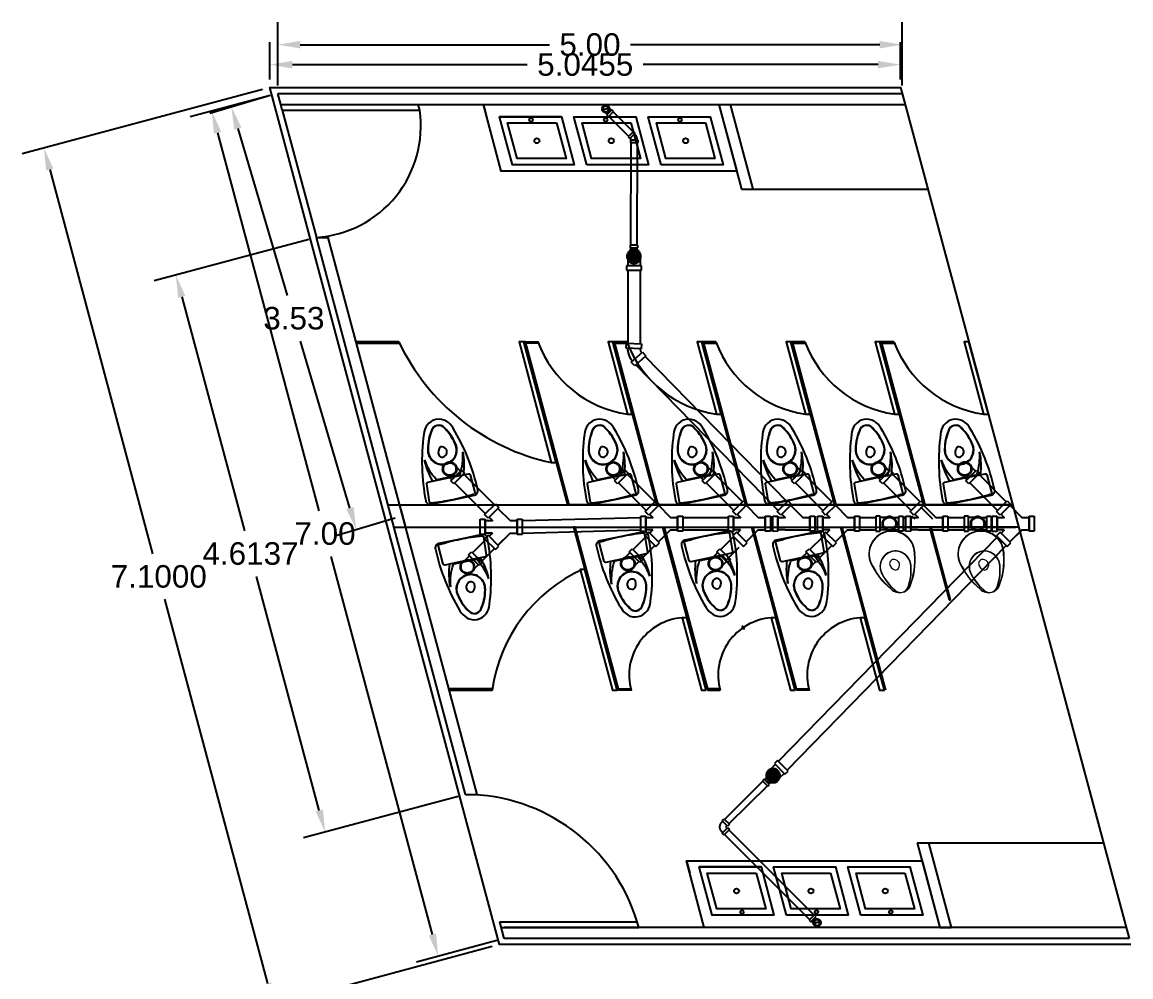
# Model space of a CAD drawing. Header units: millimetres. Extents: x 1263 to 1705, y 1248 to 1444.
# Drawn here: x 1451.05 to 1459.91, y 1251.91 to 1259.55 of the extents above; entities that cross this region are included whole.
import ezdxf
from ezdxf.lldxf.tags import DXFTag

# ---------------------------------------------------------------- set-up
doc = ezdxf.new("R2010")
doc.units = ezdxf.units.MM
doc.header["$PDMODE"] = 34
doc.linetypes.add('CENTER', pattern=[2, 1.25, -0.25, 0.25, -0.25])
doc.layers.add('MOVILIARIO SANITARIO', color=142, linetype='Continuous', lineweight=0)
doc.layers.add('POZO PLUVIAL', color=181, linetype='Continuous', lineweight=30)
for name, color, linetype in [('MUEBLES', 43, 'Continuous'), ('PUERTAS', 2, 'Continuous'), ('sanitario', 3, 'Continuous')]:
    doc.layers.add(name, color=color, linetype=linetype)
doc.styles.get("Standard").update_dxf_attribs({"font": 'arial.ttf'})
tags = doc.linetypes.add('ARRAY BASE$0$CACHE', pattern=[0.24, 0.12, -0.12]).pattern_tags.tags
tags[6:7] = [DXFTag(74, 4), DXFTag(75, 0), DXFTag(340, '0'), DXFTag(46, 1.0), DXFTag(50, 0.0), DXFTag(44, 0.0), DXFTag(45, 0.0)]
tags[4:5] = [DXFTag(74, 4), DXFTag(75, 0), DXFTag(340, '0'), DXFTag(46, 1.0), DXFTag(50, 0.0), DXFTag(44, 0.0), DXFTag(45, 0.0)]
doc.dimstyles.get("Standard").update_dxf_attribs({"dimtxt": 0.18, "dimasz": 0.18, "dimexe": 0.18, "dimexo": 0.0625, "dimgap": 0.09, "dimtad": 0, "dimtih": 1, "dimtoh": 1, "dimdec": 4, "dimzin": 0, "dimdsep": 46, "dimtxsty": 'Standard', "dimcen": 0.09, "dimadec": 0, "dimazin": 0, "dimtfac": 1, "dimtdec": 4, "dimtofl": 0, "dimtmove": 0, "dimatfit": 3, "dimfxl": 1, "dimtolj": 1, "dimtzin": 0, "dimarcsym": 0})

# ---------------------------------------------------------------- blocks, each defined once
blk = doc.blocks.new('*D230')
at = {"color": 0, "lineweight": -2, "transparency": 16777216}
for p, q in [((1453.09, 1259.0417), (1453.09, 1259.5487)), ((1458.0855, 1259.0417), (1458.0855, 1259.5487)), ((1453.27, 1259.3687), (1455.2643, 1259.3687)), ((1457.9055, 1259.3687), (1455.9112, 1259.3687))]:
    blk.add_line(p, q, dxfattribs=at)
at = {"color": 0, "transparency": 16777216}
for points in [[(1453.27, 1259.3987), (1453.27, 1259.3387), (1453.09, 1259.3687)], [(1457.9055, 1259.3987), (1457.9055, 1259.3387), (1458.0855, 1259.3687)]]:
    blk.add_solid(points, dxfattribs=at)
at = {"layer": 'Defpoints', "color": 0, "transparency": 16777216}
for p in [(1458.0855, 1259.3687), (1453.09, 1258.9792), (1458.0855, 1258.9792)]:
    blk.add_point(p, dxfattribs=at)
at = {"color": 0, "transparency": 16777216, "insert": (1455.5877, 1259.3687), "char_height": 0.18, "attachment_point": 5}
blk.add_mtext('\\A1;5.00', dxfattribs=at)
blk = doc.blocks.new('*D231')
at = {"color": 0, "lineweight": -2, "transparency": 16777216}
for p, q in [((1453.0296, 1258.963), (1452.3883, 1258.7912)), ((1452.6088, 1258.6639), (1453.4193, 1255.6389)), ((1454.3273, 1252.2501), (1453.5168, 1255.2751)), ((1454.8414, 1252.2015), (1454.2, 1252.0297))]:
    blk.add_line(p, q, dxfattribs=at)
at = {"color": 0, "transparency": 16777216}
for points in [[(1452.6377, 1258.6717), (1452.5798, 1258.6561), (1452.5622, 1258.8378)], [(1454.3563, 1252.2579), (1454.2983, 1252.2424), (1454.3739, 1252.0763)]]:
    blk.add_solid(points, dxfattribs=at)
at = {"layer": 'Defpoints', "color": 0, "transparency": 16777216}
for p in [(1453.09, 1258.9792), (1454.9017, 1252.2177), (1454.3739, 1252.0763)]:
    blk.add_point(p, dxfattribs=at)
at = {"color": 0, "transparency": 16777216, "insert": (1453.468, 1255.457), "char_height": 0.18, "attachment_point": 5}
blk.add_mtext('\\A1;7.00', dxfattribs=at)
blk = doc.blocks.new('*D232')
at = {"color": 0, "lineweight": -2, "transparency": 16777216}
for p, q in [((1453.0301, 1258.9615), (1452.5468, 1258.8187)), ((1452.7704, 1258.697), (1453.1651, 1257.3613)), ((1453.6674, 1255.6615), (1453.2727, 1256.9973)), ((1454.0291, 1255.5807), (1453.5458, 1255.4379))]:
    blk.add_line(p, q, dxfattribs=at)
at = {"color": 0, "transparency": 16777216}
for points in [[(1452.7992, 1258.7055), (1452.7416, 1258.6885), (1452.7194, 1258.8697)], [(1453.6962, 1255.67), (1453.6386, 1255.653), (1453.7184, 1255.4889)]]:
    blk.add_solid(points, dxfattribs=at)
at = {"layer": 'Defpoints', "color": 0, "transparency": 16777216}
for p in [(1453.09, 1258.9792), (1454.089, 1255.5984), (1453.7184, 1255.4889)]:
    blk.add_point(p, dxfattribs=at)
at = {"color": 0, "transparency": 16777216, "insert": (1453.2189, 1257.1793), "char_height": 0.18, "attachment_point": 5}
blk.add_mtext('\\A1;3.53', dxfattribs=at)
blk = doc.blocks.new('*D229')
at = {"color": 0, "lineweight": -2, "transparency": 16777216}
for p, q in [((1453.0271, 1259.09), (1453.0271, 1259.389)), ((1458.0725, 1259.09), (1458.0725, 1259.389)), ((1453.2071, 1259.209), (1455.0855, 1259.209)), ((1457.8925, 1259.209), (1456.0141, 1259.209))]:
    blk.add_line(p, q, dxfattribs=at)
at = {"color": 0, "transparency": 16777216}
for points in [[(1453.2071, 1259.239), (1453.2071, 1259.179), (1453.0271, 1259.209)], [(1457.8925, 1259.239), (1457.8925, 1259.179), (1458.0725, 1259.209)]]:
    blk.add_solid(points, dxfattribs=at)
at = {"layer": 'Defpoints', "color": 0, "transparency": 16777216}
for p in [(1458.0725, 1259.209), (1453.0271, 1259.0275), (1458.0725, 1259.0275)]:
    blk.add_point(p, dxfattribs=at)
at = {"color": 0, "transparency": 16777216, "insert": (1455.5498, 1259.209), "char_height": 0.18, "attachment_point": 5}
blk.add_mtext('\\A1;5.0455', dxfattribs=at)
blk = doc.blocks.new('*D223')
at = {"color": 0, "lineweight": -2, "transparency": 16777216}
for p, q in [((1452.9667, 1259.0113), (1451.0452, 1258.4964)), ((1451.2656, 1258.3692), (1452.0891, 1255.2959)), ((1453.01, 1251.8588), (1452.1866, 1254.9321)), ((1454.8043, 1252.1532), (1452.8828, 1251.6384))]:
    blk.add_line(p, q, dxfattribs=at)
at = {"color": 0, "transparency": 16777216}
for points in [[(1451.2946, 1258.3769), (1451.2366, 1258.3614), (1451.219, 1258.543)], [(1453.039, 1251.8666), (1452.9811, 1251.851), (1453.0566, 1251.6849)]]:
    blk.add_solid(points, dxfattribs=at)
at = {"layer": 'Defpoints', "color": 0, "transparency": 16777216}
for p in [(1453.0271, 1259.0275), (1454.8647, 1252.1694), (1453.0566, 1251.6849)]:
    blk.add_point(p, dxfattribs=at)
at = {"color": 0, "transparency": 16777216, "insert": (1452.1378, 1255.114), "char_height": 0.18, "attachment_point": 5}
blk.add_mtext('\\A1;7.1000', dxfattribs=at)
blk = doc.blocks.new('*D224')
at = {"color": 0, "lineweight": -2, "transparency": 16777216}
for p, q in [((1453.3384, 1257.8105), (1452.101, 1257.4789)), ((1452.3214, 1257.3516), (1452.8231, 1255.4792)), ((1453.4223, 1253.2429), (1452.9206, 1255.1153)), ((1454.5325, 1253.354), (1453.2951, 1253.0225))]:
    blk.add_line(p, q, dxfattribs=at)
at = {"color": 0, "transparency": 16777216}
for points in [[(1452.3504, 1257.3594), (1452.2924, 1257.3439), (1452.2748, 1257.5255)], [(1453.4513, 1253.2507), (1453.3934, 1253.2352), (1453.4689, 1253.0691)]]:
    blk.add_solid(points, dxfattribs=at)
at = {"layer": 'Defpoints', "color": 0, "transparency": 16777216}
for p in [(1453.3988, 1257.8267), (1454.5929, 1253.3702), (1453.4689, 1253.0691)]:
    blk.add_point(p, dxfattribs=at)
at = {"color": 0, "transparency": 16777216, "insert": (1452.8719, 1255.2973), "char_height": 0.18, "attachment_point": 5}
blk.add_mtext('\\A1;4.6137', dxfattribs=at)
blk = doc.blocks.new('codo 90 100mm sup')
at = {"linetype": 'CENTER'}
blk.add_lwpolyline([(0.01, -0.035), (-0.11, -0.035), (-0.11, 0), (0.01, 0)], close=True, dxfattribs=at)
for points in [[(-0.1, -0.0834), (-0.1, -0.035)], [(0, -0.0834), (0, -0.035)]]:
    blk.add_lwpolyline(points, dxfattribs=at)
for radius in [0.0561, 0.0506]:
    blk.add_circle((-0.05, -0.1088), radius, dxfattribs=at)
blk = doc.blocks.new('yee 4pulg')
blk.add_line((1462.3642, 1254.2029), (1462.3384, 1254.1771))
at = {"linetype": 'CENTER'}
for points in [[(1462.3881, 1254.4356), (1462.4168, 1254.407), (1462.3308, 1254.3211), (1462.3022, 1254.3498)], [(1462.2671, 1254.3128), (1462.3076, 1254.3128), (1462.3077, 1254.1913), (1462.2672, 1254.1913)], [(1462.5623, 1254.3131), (1462.6028, 1254.3131), (1462.6029, 1254.1916), (1462.5624, 1254.1916)], [(1462.3881, 1254.0702), (1462.4168, 1254.0988), (1462.3308, 1254.1847), (1462.3022, 1254.1561)]]:
    blk.add_lwpolyline(points, close=True, dxfattribs=at)
for points in [[(1462.3642, 1254.2029), (1462.3077, 1254.2029), (1462.3076, 1254.3029), (1462.3642, 1254.3029), (1462.3384, 1254.3287)], [(1462.4092, 1254.3994), (1462.5057, 1254.3029), (1462.5623, 1254.3029), (1462.5624, 1254.2029)], [(1462.4092, 1254.1064), (1462.5057, 1254.2029), (1462.5632, 1254.2029)]]:
    blk.add_lwpolyline(points)
for points in [[(1462.3384, 1254.3287), (1462.3642, 1254.3029)], [(1462.4092, 1254.3994), (1462.5057, 1254.3029)], [(1462.3387, 1254.1768), (1462.3648, 1254.2029)], [(1462.4094, 1254.1061), (1462.5062, 1254.2029)]]:
    blk.add_lwpolyline(points, dxfattribs=at)
blk = doc.blocks.new('yee 45º')
at = {"linetype": 'CENTER'}
for points in [[(1458.2098, 1255.7073), (1458.2384, 1255.6787), (1458.1524, 1255.5928), (1458.1238, 1255.6214)], [(1458.0887, 1255.5844), (1458.1292, 1255.5845), (1458.1293, 1255.463), (1458.0888, 1255.4629)], [(1458.3839, 1255.5847), (1458.4244, 1255.5848), (1458.4246, 1255.4633), (1458.3841, 1255.4632)]]:
    blk.add_lwpolyline(points, close=True, dxfattribs=at)
for points in [[(1458.2308, 1255.6711), (1458.3273, 1255.5746), (1458.3839, 1255.5746), (1458.384, 1255.4746)], [(1458.1859, 1255.4746), (1458.1293, 1255.4746), (1458.1292, 1255.5746), (1458.1859, 1255.5746), (1458.16, 1255.6004)], [(1458.1859, 1255.4746), (1458.3273, 1255.4746), (1458.3848, 1255.4746)]]:
    blk.add_lwpolyline(points)
blk = doc.blocks.new('tee arriba 4 pulg')
at = {"linetype": 'CENTER'}
for points in [[(1461.7815, 1253.4296), (1461.6615, 1253.4296), (1461.6615, 1253.4646), (1461.7815, 1253.4646)], [(1461.7815, 1253.282), (1461.6615, 1253.282), (1461.6615, 1253.247), (1461.7815, 1253.247)]]:
    blk.add_lwpolyline(points, close=True, dxfattribs=at)
for points in [[(1461.6715, 1253.3813), (1461.6715, 1253.4296)], [(1461.7715, 1253.3813), (1461.7715, 1253.4296)], [(1461.6715, 1253.3304), (1461.6715, 1253.282)], [(1461.7715, 1253.3304), (1461.7715, 1253.282)]]:
    blk.add_lwpolyline(points, dxfattribs=at)
for radius in [0.0561, 0.0506]:
    blk.add_circle((1461.7215, 1253.3558), radius, dxfattribs=at)
for start, end in [(153.04172, 206.96029), (333.04787, 26.95414)]:
    blk.add_arc((1461.7215, 1253.3558), 0.0561, start, end, dxfattribs=at)
blk = doc.blocks.new('coladera 100mm')
at = {"color": 7}
for p, q in [((149.8309, 499.9539), (149.829, 499.9152)), ((149.8309, 499.9539), (149.829, 499.9152)), ((149.8414, 499.9653), (149.8384, 499.9029)), ((149.8414, 499.9653), (149.8384, 499.9029)), ((149.8517, 499.9707), (149.8481, 499.8966)), ((149.8517, 499.9707), (149.8481, 499.8966)), ((149.8618, 499.9728), (149.858, 499.8935)), ((149.8618, 499.9728), (149.858, 499.8935)), ((149.8718, 499.9723), (149.868, 499.893)), ((149.8718, 499.9723), (149.868, 499.893)), ((149.8817, 499.9692), (149.8781, 499.8951)), ((149.8817, 499.9692), (149.8781, 499.8951)), ((149.8914, 499.9629), (149.8884, 499.9005)), ((149.8914, 499.9629), (149.8884, 499.9005)), ((149.9008, 499.9506), (149.8989, 499.9119)), ((149.9008, 499.9506), (149.8989, 499.9119))]:
    blk.add_line(p, q, dxfattribs=at)
at = {"linetype": 'CENTER'}
for points in [[(149.8917, 499.9824), (149.9399, 499.9826)], [(149.8889, 499.8824), (149.9404, 499.8826)]]:
    blk.add_lwpolyline(points, dxfattribs=at)
blk.add_lwpolyline([(149.9748, 499.9929), (149.9754, 499.8729), (149.9404, 499.8727), (149.9398, 499.9927)], close=True, dxfattribs=at)
for radius in [0.0561, 0.0506]:
    blk.add_circle((149.8649, 499.9331), radius, dxfattribs=at)
blk.add_circle((149.8649, 499.9329), 0.05)
at = {"color": 7}
for radius in [0.05, 0.045]:
    blk.add_circle((149.8649, 499.9329), radius, dxfattribs=at)
at = {"color": 9}
blk.add_circle((149.8649, 499.9329), 0.045, dxfattribs=at)
at = {"color": 7}
for start, end in [(148.28834, 206.19839), (148.28834, 206.19839), (328.28834, 26.19839), (328.28834, 26.19839)]:
    blk.add_arc((149.8649, 499.9329), 0.04, start, end, dxfattribs=at)
blk = doc.blocks.new('codo 45 4 pulg')
at = {"linetype": 'CENTER'}
for points in [[(1462.54, 1253.0619), (1462.4201, 1253.0677), (1462.422, 1253.1076), (1462.5419, 1253.1019)], [(1462.5764, 1253.0056), (1462.4876, 1252.9249), (1462.4607, 1252.9545), (1462.5496, 1253.0352)]]:
    blk.add_lwpolyline(points, close=True, dxfattribs=at)
for radius, start, end in [(0.1964, 183.08887, 216.39981), (0.0975, 189.08533, 210.40537)]:
    blk.add_arc((1462.6262, 1253.0778), radius, start, end, dxfattribs=at)
blk = doc.blocks.new('codo 45 50mm')
at = {"linetype": 'CENTER', "elevation": 0}
for points in [[(1456.1886, 1258.0518), (1456.2311, 1258.0941), (1456.217, 1258.1083), (1456.1745, 1258.0659)], [(1456.194, 1258.0186), (1456.254, 1258.0185), (1456.254, 1258.0385), (1456.194, 1258.0386)]]:
    blk.add_lwpolyline(points, close=True, dxfattribs=at)
at = {"linetype": 'CENTER'}
for radius, start, end in [(0.0487, 11.73907, 33.05912), (0.0982, 5.74464, 39.05558)]:
    blk.add_arc((1456.1513, 1258.0287), radius, start, end, dxfattribs=at)
blk = doc.blocks.new('codo 90 50mm')
at = {"linetype": 'CENTER'}
blk.add_lwpolyline([(1457.4522, 1253.0928), (1457.4419, 1253.0825, 0.414214), (1457.4419, 1253.0118), (1457.4522, 1253.0015)], format="xyb", dxfattribs=at)
for points in [[(1457.4487, 1253.0963), (1457.4628, 1253.1104), (1457.5053, 1253.068), (1457.4911, 1253.0539)], [(1457.4911, 1253.0404), (1457.5053, 1253.0262), (1457.4628, 1252.9838), (1457.4487, 1252.9979)]]:
    blk.add_lwpolyline(points, close=True, dxfattribs=at)
for points in [[(1457.4773, 1253.0471), (1457.4876, 1253.0574)], [(1457.4876, 1253.0368), (1457.4773, 1253.0471)]]:
    blk.add_lwpolyline(points, dxfattribs=at)

msp = doc.modelspace()

# ---------------------------------------------------------------- linework, layer by layer
for p, q in [((1453.11411, 1258.88918), (1453.09, 1258.97918)), ((1453.09, 1258.97918), (1458.08548, 1258.97918)), ((1453.11411, 1258.88918), (1458.10966, 1258.88918)), ((1453.11411, 1258.88918), (1454.21411, 1258.88918)), ((1453.12617, 1258.84418), (1453.11411, 1258.88918)), ((1454.22617, 1258.84418), (1454.21411, 1258.88918)), ((1456.61958, 1258.88918), (1456.80117, 1258.21315)), ((1456.70958, 1258.88918), (1456.89117, 1258.21315)), ((1453.12617, 1258.84418), (1454.22617, 1258.84418)), ((1453.12617, 1258.84418), (1453.39881, 1257.82667)), ((1456.80117, 1258.21315), (1456.89117, 1258.21315)), ((1456.89117, 1258.21315), (1458.29125, 1258.21315)), ((1454.59291, 1253.37022), (1453.39881, 1257.82667)), ((1453.39881, 1257.82667), (1453.49199, 1257.82667)), ((1454.68609, 1253.37022), (1453.49199, 1257.82667)), ((1454.0584, 1256.99244), (1453.71552, 1256.99244)), ((1454.06169, 1256.98018), (1454.0584, 1256.99244)), ((1455.01993, 1256.99244), (1455.27796, 1256.02631)), ((1455.0584, 1256.99244), (1455.40868, 1255.68844)), ((1455.42051, 1255.68844), (1455.0711, 1256.99244)), ((1455.77055, 1256.99244), (1456.12083, 1255.68844)), ((1455.78325, 1256.99244), (1455.77055, 1256.99244)), ((1455.88325, 1256.99244), (1455.78325, 1256.99244)), ((1456.13266, 1255.68844), (1455.78325, 1256.99244)), ((1455.78325, 1256.99244), (1455.78654, 1256.98018)), ((1455.88325, 1256.99244), (1455.88654, 1256.98018)), ((1456.4827, 1256.99244), (1456.83298, 1255.68844)), ((1456.4954, 1256.99244), (1456.4827, 1256.99244)), ((1456.5954, 1256.99244), (1456.4954, 1256.99244)), ((1456.84481, 1255.68844), (1456.4954, 1256.99244)), ((1456.4954, 1256.99244), (1456.49869, 1256.98018)), ((1456.5954, 1256.99244), (1456.59869, 1256.98018)), ((1457.19485, 1256.99244), (1457.54513, 1255.68844)), ((1457.20755, 1256.99244), (1457.19485, 1256.99244)), ((1457.30755, 1256.99244), (1457.20755, 1256.99244)), ((1457.55696, 1255.68844), (1457.20755, 1256.99244)), ((1457.20755, 1256.99244), (1457.21084, 1256.98018)), ((1457.30755, 1256.99244), (1457.31084, 1256.98018)), ((1457.907, 1256.99244), (1458.25728, 1255.68844)), ((1457.9197, 1256.99244), (1457.907, 1256.99244)), ((1458.0197, 1256.99244), (1457.9197, 1256.99244)), ((1458.26911, 1255.68844), (1457.9197, 1256.99244)), ((1457.9197, 1256.99244), (1457.92299, 1256.98018)), ((1458.0197, 1256.99244), (1458.02299, 1256.98018)), ((1453.7188, 1256.98018), (1454.06169, 1256.98018)), ((1455.78654, 1256.98018), (1455.88654, 1256.98018)), ((1456.49869, 1256.98018), (1456.59869, 1256.98018)), ((1457.21084, 1256.98018), (1457.31084, 1256.98018)), ((1457.92299, 1256.98018), (1458.02299, 1256.98018)), ((1453.97175, 1255.68844), (1458.96943, 1255.68844)), ((1454.06492, 1255.68844), (1454.11315, 1255.50844)), ((1456.12083, 1255.68844), (1455.40868, 1255.68844)), ((1456.83298, 1255.68844), (1456.12083, 1255.68844)), ((1457.54513, 1255.68844), (1456.83298, 1255.68844)), ((1458.25728, 1255.68844), (1457.54513, 1255.68844)), ((1458.96943, 1255.68844), (1458.25728, 1255.68844)), ((1454.01998, 1255.50844), (1458.99361, 1255.50844)), ((1456.16819, 1255.50844), (1456.51846, 1254.20444)), ((1456.88034, 1255.50844), (1457.23061, 1254.20444)), ((1457.24244, 1254.20444), (1456.89304, 1255.50844)), ((1457.59249, 1255.50844), (1457.94276, 1254.20444)), ((1457.95459, 1254.20444), (1457.60519, 1255.50844)), ((1459.01778, 1255.50844), (1458.01778, 1255.50844)), ((1458.30464, 1255.50844), (1458.46029, 1254.92899)), ((1458.4726, 1254.92899), (1458.31734, 1255.50844)), ((1458.46029, 1254.92899), (1458.4726, 1254.92899)), ((1456.62701, 1254.21671), (1456.52701, 1254.21671)), ((1454.59291, 1253.37022), (1454.68609, 1253.37022)), ((1458.20588, 1252.98374), (1458.38748, 1252.3077)), ((1458.20588, 1252.98374), (1458.29588, 1252.98374)), ((1458.29588, 1252.98374), (1458.47748, 1252.3077)), ((1458.29588, 1252.98374), (1459.69596, 1252.98374)), ((1456.35977, 1252.83896), (1456.37271, 1252.79067)), ((1454.90173, 1252.2177), (1454.86556, 1252.3527)), ((1454.86556, 1252.3527), (1455.96556, 1252.3527)), ((1454.87761, 1252.3077), (1454.86556, 1252.3527)), ((1454.87761, 1252.3077), (1455.97761, 1252.3077)), ((1459.87755, 1252.3077), (1454.90173, 1252.3077)), ((1455.97761, 1252.3077), (1455.96556, 1252.3527)), ((1458.38748, 1252.3077), (1458.47748, 1252.3077)), ((1459.90173, 1252.2177), (1454.90173, 1252.2177))]:
    msp.add_line(p, q)
at = {"color": 240, "linetype": 'ARRAY BASE$0$CACHE', "true_color": 0xed1f24}
msp.add_lwpolyline([(1459.91467, 1252.16941), (1454.86467, 1252.16941), (1454.85173, 1252.2177), (1453.02706, 1259.02748), (1458.07251, 1259.02748), (1458.08548, 1258.97918), (1459.90173, 1252.2177)], dxfattribs=at)
for points in [[(1454.73458, 1258.88918), (1456.61958, 1258.88918), (1456.76228, 1258.35793), (1454.87693, 1258.35793), (1454.73458, 1258.88918), (1454.76046, 1258.79259)], [(1455.35899, 1258.79259), (1454.86399, 1258.79259), (1455.35899, 1258.79259), (1455.46206, 1258.40793), (1454.96706, 1258.40793), (1454.86399, 1258.79259)], [(1455.31727, 1256.02668), (1455.05785, 1256.99244), (1455.01993, 1256.99244), (1455.27796, 1256.02631), (1455.31727, 1256.02668), (1455.05785, 1256.99244)], [(1455.0711, 1256.99244), (1455.1711, 1256.99244), (1455.17439, 1256.98018), (1455.07439, 1256.98018), (1455.0711, 1256.99244), (1455.0584, 1256.99244)], [(1455.92616, 1256.41315), (1455.77055, 1256.99244), (1455.73263, 1256.99244), (1455.88735, 1256.41315), (1455.92616, 1256.41315)], [(1456.63831, 1256.41315), (1456.4827, 1256.99244), (1456.44479, 1256.99244), (1456.5995, 1256.41315), (1456.63831, 1256.41315)], [(1457.35046, 1256.41315), (1457.19485, 1256.99244), (1457.15694, 1256.99244), (1457.31165, 1256.41315), (1457.35046, 1256.41315)], [(1458.06261, 1256.41315), (1457.907, 1256.99244), (1457.86909, 1256.99244), (1458.0238, 1256.41315), (1458.06261, 1256.41315)], [(1458.77476, 1256.41315), (1458.61915, 1256.99244), (1458.58124, 1256.99244), (1458.73595, 1256.41315), (1458.77476, 1256.41315)], [(1455.81814, 1254.20444), (1455.46874, 1255.50844), (1455.45604, 1255.50844), (1455.80631, 1254.20444)], [(1456.18089, 1255.50844), (1456.53029, 1254.20444), (1456.63029, 1254.20444)], [(1455.80631, 1254.20444), (1455.54689, 1255.17021), (1455.50898, 1255.17021), (1455.767, 1254.20407), (1455.80631, 1254.20444), (1455.54689, 1255.17021)], [(1456.51846, 1254.20444), (1456.36285, 1254.78374), (1456.32494, 1254.78374), (1456.47965, 1254.20444), (1456.51846, 1254.20444)], [(1457.23061, 1254.20444), (1457.07501, 1254.78374), (1457.03709, 1254.78374), (1457.1918, 1254.20444), (1457.23061, 1254.20444)], [(1457.94276, 1254.20444), (1457.78716, 1254.78374), (1457.74924, 1254.78374), (1457.90395, 1254.20444), (1457.94276, 1254.20444)], [(1454.46256, 1254.20444), (1454.80544, 1254.20444), (1454.80215, 1254.21671), (1454.45927, 1254.21671)], [(1456.35977, 1252.83896), (1458.24477, 1252.83896), (1458.38748, 1252.3077), (1456.50212, 1252.3077), (1456.35977, 1252.83896), (1456.38565, 1252.74237)], [(1456.9563, 1252.79067), (1456.4613, 1252.79067), (1456.9563, 1252.79067), (1457.05937, 1252.406), (1456.56437, 1252.406), (1456.4613, 1252.79067)]]:
    msp.add_lwpolyline(points)
at = {"color": 2}
for points in [[(1455.73042, 1258.83572, 1), (1455.71389, 1258.85489, -1)], [(1457.38806, 1252.36472, 1), (1457.40459, 1252.34555, -1)]]:
    msp.add_lwpolyline(points, format="xyb", close=True, dxfattribs=at)
for points in [[(1455.56206, 1258.40793), (1455.45899, 1258.79259), (1455.95399, 1258.79259), (1456.05706, 1258.40793)], [(1456.15706, 1258.40793), (1456.05399, 1258.79259), (1456.54899, 1258.79259), (1456.65206, 1258.40793)], [(1455.32062, 1258.74259), (1455.3969, 1258.45793), (1455.00543, 1258.45793), (1454.92915, 1258.74259)], [(1455.91562, 1258.74259), (1455.9919, 1258.45793), (1455.60043, 1258.45793), (1455.52415, 1258.74259)], [(1456.51062, 1258.74259), (1456.5869, 1258.45793), (1456.19543, 1258.45793), (1456.11915, 1258.74259)], [(1455.91485, 1254.21671), (1455.91814, 1254.20444), (1455.81814, 1254.20444), (1455.81485, 1254.21671)], [(1457.33916, 1254.21671), (1457.34244, 1254.20444), (1457.24244, 1254.20444), (1457.23916, 1254.21671)], [(1456.91793, 1252.74067), (1456.99421, 1252.456), (1456.60273, 1252.456), (1456.52646, 1252.74067)], [(1457.15937, 1252.406), (1457.0563, 1252.79067), (1457.5513, 1252.79067), (1457.65437, 1252.406)], [(1457.51293, 1252.74067), (1457.58921, 1252.456), (1457.19773, 1252.456), (1457.12146, 1252.74067)], [(1457.75437, 1252.406), (1457.6513, 1252.79067), (1458.1463, 1252.79067), (1458.24937, 1252.406)], [(1458.10793, 1252.74067), (1458.18421, 1252.456), (1457.79273, 1252.456), (1457.71646, 1252.74067)]]:
    msp.add_lwpolyline(points, close=True)
at = {"linetype": 'CENTER'}
for points in [[(1458.23078, 1255.67106), (1458.32728, 1255.57456)], [(1458.16005, 1255.60038), (1458.18586, 1255.57456)]]:
    msp.add_lwpolyline(points, dxfattribs=at)
for centre, radius in [((1455.11709, 1258.76738), 0.01463), ((1455.71209, 1258.76738), 0.01463), ((1456.30709, 1258.76738), 0.01463), ((1455.16302, 1258.60026), 0.01996), ((1455.75802, 1258.60026), 0.01996), ((1456.35302, 1258.60026), 0.01996), ((1456.76033, 1252.59833), 0.01996), ((1457.35533, 1252.59833), 0.01996), ((1457.95033, 1252.59833), 0.01996), ((1456.80407, 1252.43079), 0.01463), ((1457.39907, 1252.43079), 0.01463), ((1457.99407, 1252.43079), 0.01463)]:
    msp.add_circle(centre, radius)
at = {"color": 2}
for centre, start, end in [((1455.70539, 1258.86428), 132.142712, 312.142712), ((1455.70539, 1258.86428), 132.142712, 312.142712), ((1456.81822, 1254.71037), 132.142712, 312.142712), ((1457.41308, 1252.33616), 312.142712, 132.142712)]:
    msp.add_arc(centre, 0.01266, start, end, dxfattribs=at)
for centre, radius, start, end in [((1453.34021, 1258.71944), 0.8947, 273.755401, 8.014628), ((1455.64528, 1257.74277), 1.75533, 205.306338, 257.921097), ((1456.01446, 1257.30275), 0.89863, 200.200469, 261.868236), ((1456.72661, 1257.30275), 0.89863, 200.200469, 261.868236), ((1457.43876, 1257.30275), 0.89863, 200.200469, 261.868236), ((1458.15091, 1257.30275), 0.89863, 200.200469, 261.868236), ((1458.86306, 1257.30275), 0.89863, 200.200469, 261.868236), ((1456.04302, 1254.03174), 1.24957, 114.343824, 172.055551), ((1456.35889, 1254.32742), 0.45759, 94.255509, 195.589295), ((1457.07104, 1254.32742), 0.45759, 94.255509, 195.589295), ((1457.7832, 1254.32742), 0.45759, 94.255509, 195.589295), ((1454.58708, 1251.92774), 1.4425, 17.133889, 89.768216)]:
    msp.add_arc(centre, radius, start, end)
at = {"layer": 'MOVILIARIO SANITARIO', "lineweight": 0}
for centre, radius, start, end in [((1458.00315, 1255.29487), 0.18503, 106.022026, 210.878923), ((1458.00315, 1255.29487), 0.18092, 106.022026, 208.774013), ((1458.00315, 1255.29487), 0.18503, 1.165129, 106.022026), ((1458.00315, 1255.29487), 0.18092, 3.27004, 106.022026), ((1458.7153, 1255.29487), 0.18503, 106.022026, 210.878923), ((1458.7153, 1255.29487), 0.18092, 106.022026, 208.774013), ((1458.7153, 1255.29487), 0.18503, 1.165129, 106.022026), ((1458.7153, 1255.29487), 0.18092, 3.27004, 106.022026), ((1458.03202, 1255.19433), 0.12434, 106.022026, 210.878923), ((1458.03202, 1255.19433), 0.12158, 106.022026, 208.774013), ((1458.03202, 1255.19433), 0.12434, 1.165129, 106.022026), ((1458.03202, 1255.19433), 0.12158, 3.27004, 106.022026), ((1457.60855, 1255.24847), 0.57801, 341.843597, 7.78188), ((1457.61853, 1255.24847), 0.57182, 340.765868, 8.726825), ((1458.74417, 1255.19433), 0.12434, 106.022026, 210.878923), ((1458.74417, 1255.19433), 0.12158, 106.022026, 208.774013), ((1458.74417, 1255.19433), 0.12434, 1.165129, 106.022026), ((1458.74417, 1255.19433), 0.12158, 3.27004, 106.022026), ((1458.32071, 1255.24847), 0.57801, 341.843597, 7.78188), ((1458.33068, 1255.24847), 0.57182, 340.765868, 8.726825), ((1458.35379, 1255.4596), 0.57182, 203.317228, 231.278185), ((1458.36224, 1255.4649), 0.57801, 204.262172, 230.200455), ((1458.01859, 1255.21738), 0.03397, 65.262389, 178.712071), ((1458.04464, 1255.22339), 0.06024, 184.996201, 256.7181), ((1458.02244, 1255.20672), 0.04278, 281.270314, 75.98059), ((1457.76686, 1255.16315), 0.38842, 341.843597, 7.78188), ((1457.77356, 1255.16314), 0.38426, 340.765868, 8.726825), ((1459.06594, 1255.4596), 0.57182, 203.317228, 231.278185), ((1459.07439, 1255.4649), 0.57801, 204.262172, 230.200455), ((1458.73074, 1255.21738), 0.03397, 65.262389, 178.712071), ((1458.75679, 1255.22339), 0.06024, 184.996201, 256.7181), ((1458.73459, 1255.20672), 0.04278, 281.270314, 75.98059), ((1458.47901, 1255.16315), 0.38842, 341.843597, 7.78188), ((1458.48571, 1255.16314), 0.38426, 340.765868, 8.726825), ((1458.26765, 1255.30502), 0.38426, 203.317228, 231.278185), ((1458.27333, 1255.30859), 0.38842, 204.262172, 230.200455), ((1458.9798, 1255.30502), 0.38426, 203.317228, 231.278185), ((1458.98548, 1255.30859), 0.38842, 204.262172, 230.200455), ((1458.06469, 1255.08055), 0.09389, 286.022026, 352.538462), ((1458.07338, 1255.0503), 0.06309, 286.022026, 352.538462), ((1458.06469, 1255.08055), 0.09594, 286.022026, 347.688596), ((1458.77684, 1255.08055), 0.09389, 286.022026, 352.538462), ((1458.78553, 1255.0503), 0.06309, 286.022026, 352.538462), ((1458.77684, 1255.08055), 0.09594, 286.022026, 347.688596), ((1458.06469, 1255.08055), 0.09389, 219.505591, 286.022026), ((1458.06469, 1255.08055), 0.09594, 224.355457, 286.022026), ((1458.07338, 1255.0503), 0.06309, 219.505591, 286.022026), ((1458.07338, 1255.0503), 0.06447, 224.355457, 286.022026), ((1458.07338, 1255.0503), 0.06447, 286.022026, 347.688596), ((1458.77684, 1255.08055), 0.09389, 219.505591, 286.022026), ((1458.77684, 1255.08055), 0.09594, 224.355457, 286.022026), ((1458.78553, 1255.0503), 0.06309, 219.505591, 286.022026), ((1458.78553, 1255.0503), 0.06447, 224.355457, 286.022026), ((1458.78553, 1255.0503), 0.06447, 286.022026, 347.688596)]:
    msp.add_arc(centre, radius, start, end, dxfattribs=at)
at = {"layer": 'MUEBLES', "color": 7}
for points in [[(1454.49299, 1256.3009, 0.1369387), (1454.43938, 1256.35678, 0.185158), (1454.3558, 1256.37036, 0.185158), (1454.28458, 1256.32458, 0.1369387), (1454.25769, 1256.25196, 0.0826689), (1454.27399, 1255.72219, 0.4442932), (1454.31536, 1255.69195), (1454.48939, 1255.72816, -0.0255374), (1454.31617, 1255.70124, -0.3997494), (1454.30486, 1255.70996), (1454.2823, 1255.85651, -0.3989595), (1454.29077, 1255.86872), (1454.45313, 1255.90249), (1454.61548, 1255.93626, -0.3989595), (1454.62811, 1255.92845), (1454.66587, 1255.78506, -0.3997494), (1454.66343, 1255.76436, 0.4442932), (1454.68931, 1255.80858, 0.0826689)], [(1455.77924, 1256.3009, 0.1369387), (1455.72562, 1256.35678, 0.185158), (1455.64205, 1256.37036, 0.185158), (1455.57082, 1256.32458, 0.1369387), (1455.54393, 1256.25196, 0.0826689), (1455.56023, 1255.72219, 0.4442932), (1455.6016, 1255.69195), (1455.77563, 1255.72816, -0.0255374), (1455.60241, 1255.70124, -0.3997494), (1455.59111, 1255.70996), (1455.56855, 1255.85651, -0.3989595), (1455.57701, 1255.86872), (1455.73937, 1255.90249), (1455.90173, 1255.93626, -0.3989595), (1455.91436, 1255.92845), (1455.95211, 1255.78506, -0.3997494), (1455.94967, 1255.76436, 0.4442932), (1455.97555, 1255.80858, 0.0826689)], [(1456.49139, 1256.3009, 0.1369387), (1456.43777, 1256.35678, 0.185158), (1456.3542, 1256.37036, 0.185158), (1456.28297, 1256.32458, 0.1369387), (1456.25608, 1256.25196, 0.0826689), (1456.27238, 1255.72219, 0.4442932), (1456.31375, 1255.69195), (1456.48779, 1255.72816, -0.0255374), (1456.31456, 1255.70124, -0.3997494), (1456.30326, 1255.70996), (1456.2807, 1255.85651, -0.3989595), (1456.28916, 1255.86872), (1456.45152, 1255.90249), (1456.61388, 1255.93626, -0.3989595), (1456.62651, 1255.92845), (1456.66426, 1255.78506, -0.3997494), (1456.66182, 1255.76436, 0.4442932), (1456.6877, 1255.80858, 0.0826689)], [(1457.20354, 1256.3009, 0.1369387), (1457.14992, 1256.35678, 0.185158), (1457.06635, 1256.37036, 0.185158), (1456.99512, 1256.32458, 0.1369387), (1456.96823, 1256.25196, 0.0826689), (1456.98453, 1255.72219, 0.4442932), (1457.0259, 1255.69195), (1457.19994, 1255.72816, -0.0255374), (1457.02671, 1255.70124, -0.3997494), (1457.01541, 1255.70996), (1456.99285, 1255.85651, -0.3989595), (1457.00131, 1255.86872), (1457.16367, 1255.90249), (1457.32603, 1255.93626, -0.3989595), (1457.33866, 1255.92845), (1457.37641, 1255.78506, -0.3997494), (1457.37397, 1255.76436, 0.4442932), (1457.39985, 1255.80858, 0.0826689)], [(1457.91569, 1256.3009, 0.1369387), (1457.86207, 1256.35678, 0.185158), (1457.7785, 1256.37036, 0.185158), (1457.70727, 1256.32458, 0.1369387), (1457.68038, 1256.25196, 0.0826689), (1457.69668, 1255.72219, 0.4442932), (1457.73805, 1255.69195), (1457.91209, 1255.72816, -0.0255374), (1457.73886, 1255.70124, -0.3997494), (1457.72756, 1255.70996), (1457.705, 1255.85651, -0.3989595), (1457.71347, 1255.86872), (1457.87582, 1255.90249), (1458.03818, 1255.93626, -0.3989595), (1458.05081, 1255.92845), (1458.08856, 1255.78506, -0.3997494), (1458.08612, 1255.76436, 0.4442932), (1458.11201, 1255.80858, 0.0826689)], [(1458.62784, 1256.3009, 0.1369387), (1458.57422, 1256.35678, 0.185158), (1458.49065, 1256.37036, 0.185158), (1458.41942, 1256.32458, 0.1369387), (1458.39253, 1256.25196, 0.0826689), (1458.40883, 1255.72219, 0.4442932), (1458.4502, 1255.69195), (1458.62424, 1255.72816, -0.0255374), (1458.45101, 1255.70124, -0.3997494), (1458.43971, 1255.70996), (1458.41715, 1255.85651, -0.3989595), (1458.42562, 1255.86872), (1458.58797, 1255.90249), (1458.75033, 1255.93626, -0.3989595), (1458.76296, 1255.92845), (1458.80071, 1255.78506, -0.3997494), (1458.79827, 1255.76436, 0.4442932), (1458.82416, 1255.80858, 0.0826689)], [(1454.39263, 1256.1504, 0.3235787), (1454.37765, 1256.08598, 0.5398506), (1454.43073, 1256.08206, 0.8005085)], [(1455.67887, 1256.1504, 0.3235787), (1455.6639, 1256.08598, 0.5398506), (1455.71697, 1256.08206, 0.8005085)], [(1456.39102, 1256.1504, 0.3235787), (1456.37605, 1256.08598, 0.5398506), (1456.42913, 1256.08206, 0.8005085)], [(1457.10317, 1256.1504, 0.3235787), (1457.0882, 1256.08598, 0.5398506), (1457.14128, 1256.08206, 0.8005085)], [(1457.81532, 1256.1504, 0.3235787), (1457.80035, 1256.08598, 0.5398506), (1457.85343, 1256.08206, 0.8005085)], [(1458.52747, 1256.1504, 0.3235787), (1458.5125, 1256.08598, 0.5398506), (1458.56558, 1256.08206, 0.8005085)], [(1454.5478, 1254.84068, 0.1369387), (1454.60142, 1254.78481, 0.185158), (1454.68499, 1254.77123, 0.185158), (1454.75622, 1254.81701, 0.1369387), (1454.78311, 1254.88963, 0.0826689), (1454.76681, 1255.4194, 0.4442932), (1454.72544, 1255.44963), (1454.5514, 1255.41343, -0.0255374), (1454.72463, 1255.44035, -0.3997494), (1454.73593, 1255.43162), (1454.75849, 1255.28508, -0.3989595), (1454.75003, 1255.27287), (1454.58767, 1255.2391), (1454.42531, 1255.20533, -0.3989595), (1454.41268, 1255.21314), (1454.37493, 1255.35653, -0.3997494), (1454.37737, 1255.37723, 0.4442932), (1454.35149, 1255.33301, 0.0826689)], [(1455.83628, 1254.86285, 0.1369387), (1455.88989, 1254.80698, 0.185158), (1455.97347, 1254.7934, 0.185158), (1456.0447, 1254.83918, 0.1369387), (1456.07158, 1254.9118, 0.0826689), (1456.05529, 1255.44157, 0.4442932), (1456.01392, 1255.4718), (1455.83988, 1255.4356, -0.0255374), (1456.01311, 1255.46252, -0.3997494), (1456.02441, 1255.45379), (1456.04697, 1255.30724, -0.3989595), (1456.0385, 1255.29504), (1455.87614, 1255.26127), (1455.71379, 1255.22749, -0.3989595), (1455.70116, 1255.23531), (1455.6634, 1255.3787, -0.3997494), (1455.66584, 1255.3994, 0.4442932), (1455.63996, 1255.35517, 0.0826689)], [(1456.51659, 1254.86758, 0.1369387), (1456.57021, 1254.81171, 0.185158), (1456.65378, 1254.79813, 0.185158), (1456.72501, 1254.84391, 0.1369387), (1456.7519, 1254.91653, 0.0826689), (1456.7356, 1255.4463, 0.4442932), (1456.69423, 1255.47653), (1456.52019, 1255.44033, -0.0255374), (1456.69342, 1255.46725, -0.3997494), (1456.70472, 1255.45852), (1456.72728, 1255.31197, -0.3989595), (1456.71882, 1255.29977), (1456.55646, 1255.266), (1456.3941, 1255.23222, -0.3989595), (1456.38147, 1255.24004), (1456.34372, 1255.38343, -0.3997494), (1456.34616, 1255.40413, 0.4442932), (1456.32028, 1255.3599, 0.0826689)], [(1457.24726, 1254.86758, 0.1369387), (1457.30088, 1254.81171, 0.185158), (1457.38446, 1254.79813, 0.185158), (1457.45568, 1254.84391, 0.1369387), (1457.48257, 1254.91653, 0.0826689), (1457.46627, 1255.4463, 0.4442932), (1457.4249, 1255.47653), (1457.25087, 1255.44033, -0.0255374), (1457.42409, 1255.46725, -0.3997494), (1457.4354, 1255.45852), (1457.45795, 1255.31197, -0.3989595), (1457.44949, 1255.29977), (1457.28713, 1255.266), (1457.12477, 1255.23222, -0.3989595), (1457.11214, 1255.24004), (1457.07439, 1255.38343, -0.3997494), (1457.07683, 1255.40413, 0.4442932), (1457.05095, 1255.3599, 0.0826689)], [(1454.64817, 1254.99119, 0.3235787), (1454.66314, 1255.05561, 0.5398506), (1454.61006, 1255.05952, 0.8005085)], [(1455.93665, 1255.01336, 0.3235787), (1455.95162, 1255.07778, 0.5398506), (1455.89854, 1255.08169, 0.8005085)], [(1456.61696, 1255.01809, 0.3235787), (1456.63193, 1255.08251, 0.5398506), (1456.57885, 1255.08642, 0.8005085)], [(1457.34763, 1255.01809, 0.3235787), (1457.36261, 1255.08251, 0.5398506), (1457.30953, 1255.08642, 0.8005085)]]:
    msp.add_lwpolyline(points, format="xyb", close=True, dxfattribs=at)
for points in [[(1454.519, 1256.15692, 0.1226116), (1454.42418, 1256.30279, 0.2757584), (1454.36565, 1256.32304, 0.2757584), (1454.32005, 1256.28113, 0.1226116), (1454.29126, 1256.10955)], [(1454.51512, 1256.16092, 0.1136628), (1454.42624, 1256.298, 0.2986662), (1454.36591, 1256.32177, 0.2986662), (1454.32006, 1256.27591, 0.1136628), (1454.29322, 1256.11476)], [(1455.80524, 1256.15692, 0.1226116), (1455.71042, 1256.30279, 0.2757584), (1455.65189, 1256.32304, 0.2757584), (1455.60629, 1256.28113, 0.1226116), (1455.5775, 1256.10955)], [(1455.80137, 1256.16092, 0.1136628), (1455.71248, 1256.298, 0.2986662), (1455.65215, 1256.32177, 0.2986662), (1455.60631, 1256.27591, 0.1136628), (1455.57946, 1256.11476)], [(1456.51739, 1256.15692, 0.1226116), (1456.42257, 1256.30279, 0.2757584), (1456.36404, 1256.32304, 0.2757584), (1456.31844, 1256.28113, 0.1226116), (1456.28965, 1256.10955)], [(1456.51352, 1256.16092, 0.1136628), (1456.42463, 1256.298, 0.2986662), (1456.3643, 1256.32177, 0.2986662), (1456.31846, 1256.27591, 0.1136628), (1456.29161, 1256.11476)], [(1457.22954, 1256.15692, 0.1226116), (1457.13472, 1256.30279, 0.2757584), (1457.07619, 1256.32304, 0.2757584), (1457.03059, 1256.28113, 0.1226116), (1457.0018, 1256.10955)], [(1457.22567, 1256.16092, 0.1136628), (1457.13679, 1256.298, 0.2986662), (1457.07645, 1256.32177, 0.2986662), (1457.03061, 1256.27591, 0.1136628), (1457.00376, 1256.11476)], [(1457.9417, 1256.15692, 0.1226116), (1457.84687, 1256.30279, 0.2757584), (1457.78834, 1256.32304, 0.2757584), (1457.74274, 1256.28113, 0.1226116), (1457.71395, 1256.10955)], [(1457.93782, 1256.16092, 0.1136628), (1457.84894, 1256.298, 0.2986662), (1457.78861, 1256.32177, 0.2986662), (1457.74276, 1256.27591, 0.1136628), (1457.71591, 1256.11476)], [(1458.65385, 1256.15692, 0.1226116), (1458.55902, 1256.30279, 0.2757584), (1458.50049, 1256.32304, 0.2757584), (1458.45489, 1256.28113, 0.1226116), (1458.4261, 1256.10955)], [(1458.64997, 1256.16092, 0.1136628), (1458.56109, 1256.298, 0.2986662), (1458.50076, 1256.32177, 0.2986662), (1458.45491, 1256.27591, 0.1136628), (1458.42806, 1256.11476)], [(1454.56698, 1256.10954, -0.1029338), (1454.54557, 1255.9294, -0.2666236), (1454.54075, 1255.92512), (1454.45225, 1255.90672), (1454.36375, 1255.88831, -0.2666236), (1454.35763, 1255.89031, -0.1029338), (1454.26616, 1256.04696)], [(1454.2902, 1256.13273, 0.4923694), (1454.43028, 1256.01234, 0.4923694), (1454.51072, 1256.1786)], [(1454.29264, 1256.12841, 0.4810095), (1454.42975, 1256.01488, 0.4810095), (1454.51021, 1256.17367)], [(1455.85322, 1256.10954, -0.1029338), (1455.83181, 1255.9294, -0.2666236), (1455.82699, 1255.92512), (1455.73849, 1255.90672), (1455.64999, 1255.88831, -0.2666236), (1455.64387, 1255.89031, -0.1029338), (1455.5524, 1256.04696)], [(1455.57644, 1256.13273, 0.4923694), (1455.71652, 1256.01234, 0.4923694), (1455.79697, 1256.1786)], [(1455.57888, 1256.12841, 0.4810095), (1455.71599, 1256.01488, 0.4810095), (1455.79646, 1256.17367)], [(1456.56537, 1256.10954, -0.1029338), (1456.54396, 1255.9294, -0.2666236), (1456.53914, 1255.92512), (1456.45064, 1255.90672), (1456.36215, 1255.88831, -0.2666236), (1456.35602, 1255.89031, -0.1029338), (1456.26455, 1256.04696)], [(1456.28859, 1256.13273, 0.4923694), (1456.42867, 1256.01234, 0.4923694), (1456.50912, 1256.1786)], [(1456.29103, 1256.12841, 0.4810095), (1456.42814, 1256.01488, 0.4810095), (1456.50861, 1256.17367)], [(1457.27752, 1256.10954, -0.1029338), (1457.25611, 1255.9294, -0.2666236), (1457.25129, 1255.92512), (1457.16279, 1255.90672), (1457.0743, 1255.88831, -0.2666236), (1457.06817, 1255.89031, -0.1029338), (1456.9767, 1256.04696)], [(1457.00075, 1256.13273, 0.4923694), (1457.14082, 1256.01234, 0.4923694), (1457.22127, 1256.1786)], [(1457.00318, 1256.12841, 0.4810095), (1457.14029, 1256.01488, 0.4810095), (1457.22076, 1256.17367)], [(1457.98967, 1256.10954, -0.1029338), (1457.96826, 1255.9294, -0.2666236), (1457.96344, 1255.92512), (1457.87494, 1255.90672), (1457.78645, 1255.88831, -0.2666236), (1457.78032, 1255.89031, -0.1029338), (1457.68885, 1256.04696)], [(1457.7129, 1256.13273, 0.4923694), (1457.85297, 1256.01234, 0.4923694), (1457.93342, 1256.1786)], [(1457.71533, 1256.12841, 0.4810095), (1457.85244, 1256.01488, 0.4810095), (1457.93291, 1256.17367)], [(1458.70182, 1256.10954, -0.1029338), (1458.68041, 1255.9294, -0.2666236), (1458.67559, 1255.92512), (1458.58709, 1255.90672), (1458.4986, 1255.88831, -0.2666236), (1458.49247, 1255.89031, -0.1029338), (1458.401, 1256.04696)], [(1458.42505, 1256.13273, 0.4923694), (1458.56512, 1256.01234, 0.4923694), (1458.64557, 1256.1786)], [(1458.42748, 1256.12841, 0.4810095), (1458.5646, 1256.01488, 0.4810095), (1458.64506, 1256.17367)], [(1454.65898, 1255.77255, -0.0255374), (1454.48939, 1255.72816), (1454.66343, 1255.76436)], [(1455.94523, 1255.77255, -0.0255374), (1455.77563, 1255.72816), (1455.94967, 1255.76436)], [(1456.65738, 1255.77255, -0.0255374), (1456.48779, 1255.72816), (1456.66182, 1255.76436)], [(1457.36953, 1255.77255, -0.0255374), (1457.19994, 1255.72816), (1457.37397, 1255.76436)], [(1458.08168, 1255.77255, -0.0255374), (1457.91209, 1255.72816), (1458.08612, 1255.76436)], [(1458.79383, 1255.77255, -0.0255374), (1458.62424, 1255.72816), (1458.79827, 1255.76436)], [(1454.38181, 1255.36904, -0.0255374), (1454.5514, 1255.41343), (1454.37737, 1255.37723)], [(1455.67029, 1255.39121, -0.0255374), (1455.83988, 1255.4356), (1455.66584, 1255.3994)], [(1456.3506, 1255.39594, -0.0255374), (1456.52019, 1255.44033), (1456.34616, 1255.40413)], [(1457.08128, 1255.39594, -0.0255374), (1457.25087, 1255.44033), (1457.07683, 1255.40413)], [(1454.47382, 1255.03205, -0.1029338), (1454.49523, 1255.21218, -0.2666236), (1454.50005, 1255.21646), (1454.58855, 1255.23487), (1454.67704, 1255.25328, -0.2666236), (1454.68317, 1255.25128, -0.1029338), (1454.77464, 1255.09463)], [(1455.76229, 1255.05422, -0.1029338), (1455.78371, 1255.23435, -0.2666236), (1455.78853, 1255.23863), (1455.87702, 1255.25704), (1455.96552, 1255.27545, -0.2666236), (1455.97165, 1255.27345, -0.1029338), (1456.06311, 1255.11679)], [(1456.44261, 1255.05895, -0.1029338), (1456.46402, 1255.23908, -0.2666236), (1456.46884, 1255.24336), (1456.55734, 1255.26177), (1456.64583, 1255.28018, -0.2666236), (1456.65196, 1255.27818, -0.1029338), (1456.74343, 1255.12152)], [(1457.17328, 1255.05895, -0.1029338), (1457.19469, 1255.23908, -0.2666236), (1457.19951, 1255.24336), (1457.28801, 1255.26177), (1457.37651, 1255.28018, -0.2666236), (1457.38263, 1255.27818, -0.1029338), (1457.4741, 1255.12152)], [(1454.75059, 1255.00886, 0.4923694), (1454.61052, 1255.12925, 0.4923694), (1454.53007, 1254.96299)], [(1454.74816, 1255.01318, 0.4810095), (1454.61105, 1255.12671, 0.4810095), (1454.53058, 1254.96792)], [(1456.03907, 1255.03103, 0.4923694), (1455.89899, 1255.15142, 0.4923694), (1455.81855, 1254.98516)], [(1456.03663, 1255.03535, 0.4810095), (1455.89952, 1255.14888, 0.4810095), (1455.81906, 1254.99009)], [(1456.71938, 1255.03576, 0.4923694), (1456.57931, 1255.15615, 0.4923694), (1456.49886, 1254.98989)], [(1456.71695, 1255.04008, 0.4810095), (1456.57984, 1255.15361, 0.4810095), (1456.49937, 1254.99482)], [(1457.45006, 1255.03576, 0.4923694), (1457.30998, 1255.15615, 0.4923694), (1457.22953, 1254.98989)], [(1457.44762, 1255.04008, 0.4810095), (1457.31051, 1255.15361, 0.4810095), (1457.23004, 1254.99482)], [(1455.81027, 1255.00684, 0.1226116), (1455.9051, 1254.86097, 0.2757584), (1455.96362, 1254.84072, 0.2757584), (1456.00922, 1254.88263, 0.1226116), (1456.03801, 1255.05421)], [(1455.81415, 1255.00284, 0.1136628), (1455.90303, 1254.86576, 0.2986662), (1455.96336, 1254.84199, 0.2986662), (1456.00921, 1254.88785, 0.1136628), (1456.03605, 1255.049)], [(1456.49059, 1255.01157, 0.1226116), (1456.58541, 1254.8657, 0.2757584), (1456.64394, 1254.84545, 0.2757584), (1456.68954, 1254.88736, 0.1226116), (1456.71833, 1255.05894)], [(1456.49446, 1255.00757, 0.1136628), (1456.58334, 1254.87049, 0.2986662), (1456.64368, 1254.84672, 0.2986662), (1456.68952, 1254.89258, 0.1136628), (1456.71637, 1255.05373)], [(1457.22126, 1255.01157, 0.1226116), (1457.31608, 1254.8657, 0.2757584), (1457.37461, 1254.84545, 0.2757584), (1457.42021, 1254.88736, 0.1226116), (1457.449, 1255.05894)], [(1457.22513, 1255.00757, 0.1136628), (1457.31402, 1254.87049, 0.2986662), (1457.37435, 1254.84672, 0.2986662), (1457.42019, 1254.89258, 0.1136628), (1457.44704, 1255.05373)], [(1454.5218, 1254.98467, 0.1226116), (1454.61662, 1254.8388, 0.2757584), (1454.67515, 1254.81855, 0.2757584), (1454.72075, 1254.86046, 0.1226116), (1454.74954, 1255.03204)], [(1454.52567, 1254.98067, 0.1136628), (1454.61455, 1254.84359, 0.2986662), (1454.67489, 1254.81982, 0.2986662), (1454.72073, 1254.86568, 0.1136628), (1454.74758, 1255.02683)]]:
    msp.add_lwpolyline(points, format="xyb", dxfattribs=at)
for centre, start, end in [((1453.97373, 1256.002), 353.041532, 10.28725), ((1455.25998, 1256.002), 353.041532, 10.28725), ((1455.97213, 1256.002), 353.041532, 10.28725), ((1456.68428, 1256.002), 353.041532, 10.28725), ((1457.39643, 1256.002), 353.041532, 10.28725), ((1458.10858, 1256.002), 353.041532, 10.28725), ((1454.85307, 1256.18492), 193.214596, 210.460314), ((1456.13931, 1256.18492), 193.214596, 210.460314), ((1456.85147, 1256.18492), 193.214596, 210.460314), ((1457.56362, 1256.18492), 193.214596, 210.460314), ((1458.27577, 1256.18492), 193.214596, 210.460314), ((1458.98792, 1256.18492), 193.214596, 210.460314), ((1454.18772, 1254.95667), 13.214596, 30.460314), ((1456.35554, 1255.16176), 173.041532, 190.28725), ((1455.4762, 1254.97884), 13.214596, 30.460314), ((1457.03585, 1255.16649), 173.041532, 190.28725), ((1456.15651, 1254.98357), 13.214596, 30.460314), ((1457.76652, 1255.16649), 173.041532, 190.28725), ((1456.88719, 1254.98357), 13.214596, 30.460314), ((1455.06706, 1255.13959), 173.041532, 190.28725)]:
    msp.add_arc(centre, 0.60809, start, end, dxfattribs=at)
at = {"layer": 'POZO PLUVIAL', "color": 2}
for centre in [(1455.71389, 1258.85489), (1457.40459, 1252.34555)]:
    msp.add_circle(centre, 0.02532, dxfattribs=at)
at = {"layer": 'sanitario', "linetype": 'CENTER'}
for p, q in [((1455.89674, 1258.63643), (1455.73831, 1258.79509)), ((1455.93223, 1258.67179), (1455.77367, 1258.83044)), ((1455.91487, 1257.7246), (1455.91489, 1257.74408)), ((1455.96487, 1257.72456), (1455.96489, 1257.74402)), ((1456.99959, 1253.50431), (1456.98582, 1253.49055)), ((1457.03492, 1253.46892), (1457.02113, 1253.45516)), ((1456.6992, 1253.08655), (1457.38016, 1252.40535)), ((1456.66377, 1253.05112), (1457.3448, 1252.37))]:
    msp.add_line(p, q, dxfattribs=at)
at = {"layer": 'sanitario'}
for p, q in [((1455.91491, 1257.76408), (1455.91761, 1258.5855)), ((1455.96491, 1257.76402), (1455.96761, 1258.58542)), ((1455.88986, 1257.56511), (1455.88986, 1256.9811)), ((1455.98986, 1257.5646), (1455.98986, 1256.97629)), ((1457.16471, 1255.71273), (1456.02988, 1256.87365)), ((1457.09397, 1255.64204), (1455.9558, 1256.80638)), ((1456.97166, 1253.47642), (1456.66392, 1253.1707)), ((1457.00698, 1253.44103), (1456.69928, 1253.13535))]:
    msp.add_line(p, q, dxfattribs=at)
at = {"layer": 'sanitario', "linetype": 'CENTER'}
for points in [[(1455.74329, 1258.86084), (1455.75954, 1258.84458)], [(1455.74329, 1258.86084), (1455.75954, 1258.84458)], [(1455.72417, 1258.80924), (1455.70793, 1258.82549)], [(1455.72417, 1258.80924), (1455.70793, 1258.82549)], [(1454.57751, 1255.93302), (1454.82313, 1255.68736)], [(1455.88631, 1255.93331), (1456.10718, 1255.7124)], [(1456.58777, 1255.93331), (1456.80864, 1255.7124)], [(1457.30162, 1255.93331), (1457.5225, 1255.7124)], [(1458.00738, 1255.93331), (1458.22825, 1255.7124)], [(1458.69758, 1255.93331), (1458.91846, 1255.7124)], [(1454.50679, 1255.8623), (1454.7524, 1255.61668)], [(1455.81559, 1255.86259), (1456.03644, 1255.64172)], [(1456.51705, 1255.86259), (1456.73791, 1255.64172)], [(1457.2309, 1255.86259), (1457.45176, 1255.64172)], [(1457.93666, 1255.86259), (1458.15752, 1255.64172)], [(1458.62686, 1255.86259), (1458.84772, 1255.64172)], [(1454.90111, 1255.57056), (1454.90111, 1255.57057)], [(1455.04543, 1255.56222), (1455.99373, 1255.58727)], [(1456.18515, 1255.5956), (1456.18516, 1255.59561)], [(1456.3302, 1255.58726), (1456.69519, 1255.58727)], [(1456.88662, 1255.5956), (1456.88662, 1255.59561)], [(1457.60047, 1255.5956), (1457.60047, 1255.59561)], [(1457.74551, 1255.58726), (1457.87501, 1255.58726)], [(1458.09264, 1255.58727), (1458.1148, 1255.58727)], [(1458.45127, 1255.58726), (1458.58077, 1255.58727)], [(1458.7984, 1255.58726), (1458.805, 1255.58726)], [(1455.04553, 1255.46222), (1455.99383, 1255.48727)], [(1456.3303, 1255.48726), (1456.69529, 1255.48727)], [(1457.74562, 1255.48726), (1457.87502, 1255.48726)], [(1458.09264, 1255.48727), (1458.1149, 1255.48727)], [(1458.45138, 1255.48726), (1458.58078, 1255.48726)], [(1458.79839, 1255.48726), (1458.8051, 1255.48726)], [(1454.64826, 1255.30434), (1454.75129, 1255.40736)], [(1455.93231, 1255.32938), (1456.03534, 1255.43241)], [(1456.63377, 1255.32938), (1456.7368, 1255.43241)], [(1457.34763, 1255.32938), (1457.45066, 1255.43241)], [(1454.71897, 1255.23363), (1454.82278, 1255.33743)], [(1456.00302, 1255.25867), (1456.10683, 1255.36247)], [(1456.67838, 1255.24596), (1456.78219, 1255.34977)], [(1457.41833, 1255.25867), (1457.52215, 1255.36247)], [(1457.37518, 1252.3396), (1457.35894, 1252.35586)], [(1457.37518, 1252.3396), (1457.35894, 1252.35586)]]:
    msp.add_lwpolyline(points, dxfattribs=at)
for points in [[(1455.72063, 1258.8057), (1455.73477, 1258.79156), (1455.77721, 1258.83397), (1455.76307, 1258.84812)], [(1455.96969, 1257.74402), (1455.96971, 1257.76402), (1455.90971, 1257.76408), (1455.90969, 1257.74408)], [(1456.98243, 1253.49395), (1456.96827, 1253.47982), (1457.01065, 1253.43735), (1457.02481, 1253.45148)], [(1457.39784, 1252.39474), (1457.3837, 1252.40888), (1457.34126, 1252.36647), (1457.3554, 1252.35232)]]:
    msp.add_lwpolyline(points, close=True, dxfattribs=at)
at = {"layer": 'sanitario', "linetype": 'Continuous'}
for points in [[(1457.09458, 1253.63463), (1458.848, 1255.43253)], [(1457.16528, 1253.56391), (1458.91844, 1255.36213)]]:
    msp.add_lwpolyline(points, dxfattribs=at)
at = {"layer": 'sanitario', "linetype": 'CENTER'}
for centre, radius in [((1455.71389, 1258.85489), 0.03), ((1455.71389, 1258.85489), 0.03), ((1455.71389, 1258.85489), 0.02532), ((1455.71389, 1258.85489), 0.02532), ((1457.40459, 1252.34555), 0.03), ((1457.40459, 1252.34555), 0.03), ((1457.40459, 1252.34555), 0.02532), ((1457.40459, 1252.34555), 0.02532)]:
    msp.add_circle(centre, radius, dxfattribs=at)

# ---------------------------------------------------------------- block references
at = {"layer": 'PUERTAS'}
for name, p in [('codo 45 50mm', (-0.28136, 0.56688)), ('codo 45 4 pulg', (-6.54214, 3.87394)), ('yee 4pulg', (-7.5574, 1.25931)), ('yee 4pulg', (-6.27335, 1.28435)), ('yee 4pulg', (-5.57189, 1.28435)), ('yee 45º', (-1.03776, 0.01271)), ('yee 4pulg', (-4.85804, 1.28435)), ('yee 45º', (0.02611, 0.01271)), ('yee 4pulg', (-3.46208, 1.28435)), ('codo 90 50mm', (-0.80254, 0.06387))]:
    msp.add_blockref(name, p, dxfattribs=at)
at = {"layer": 'PUERTAS', "color": 1, "xscale": -1}
for p, rotation in [((1955.87261, 1407.53998), 89.9999999999716), ((997.57595, 1501.05676), 225)]:
    msp.add_blockref('coladera 100mm', p, dxfattribs=dict(at, rotation=rotation))
at = {"layer": 'PUERTAS', "color": 1}
for p, rotation in [((1454.50678, 1255.86229), 224.9999999999999), ((1455.81559, 1255.86259), 224.9999999999999), ((1456.51705, 1255.86259), 224.9999999999999), ((1457.2309, 1255.86259), 224.9999999999999), ((1457.93666, 1255.86259), 224.9999999999999), ((1458.62686, 1255.86259), 224.9999999999999), ((1454.71897, 1255.23363), 314.9999999999887), ((1456.00302, 1255.25867), 314.9999999999887), ((1456.70448, 1255.25867), 314.9999999999887), ((1457.41833, 1255.25867), 314.9999999999887)]:
    msp.add_blockref('codo 90 100mm sup', p, dxfattribs=dict(at, rotation=rotation))
at = {"layer": 'PUERTAS', "rotation": 270}
for p in [(204.628, 2717.2588), (205.33376, 2717.2588)]:
    msp.add_blockref('tee arriba 4 pulg', p, dxfattribs=at)

# ---------------------------------------------------------------- dimensions: what is measured, and where the dimension line sits
for p2, distance, picture, middle in [((1458.08548, 1258.97918), 0.38955, '*D230', (1455.58774, 1259.36873)), ((1454.90173, 1252.2177), -0.54644, '*D231', (1453.46804, 1255.45702)), ((1454.08904, 1255.59844), -0.38645, '*D232', (1453.21891, 1257.1793))]:
    dim = msp.add_aligned_dim(p1=(1453.09, 1258.97918), p2=p2, distance=distance, dimstyle='Standard', override={"dimdec": 2})
    dim.commit()
    dim.dimension.update_dxf_attribs({"geometry": picture, "text_midpoint": middle})
for p1, p2, distance, picture, middle in [((1453.027055, 1259.027481), (1458.072508, 1259.027481), 0.181492, '*D229', (1455.549782, 1259.208973)), ((1453.02706, 1259.02748), (1454.86467, 1252.16941), -1.87182, '*D223', (1452.13783, 1255.11398)), ((1453.39881, 1257.82667), (1454.59291, 1253.37022), -1.16363, '*D224', (1452.87188, 1255.29727))]:
    dim = msp.add_aligned_dim(p1=p1, p2=p2, distance=distance, dimstyle='Standard')
    dim.commit()
    dim.dimension.update_dxf_attribs({"geometry": picture, "text_midpoint": middle})

doc.saveas('drawing.dxf')
